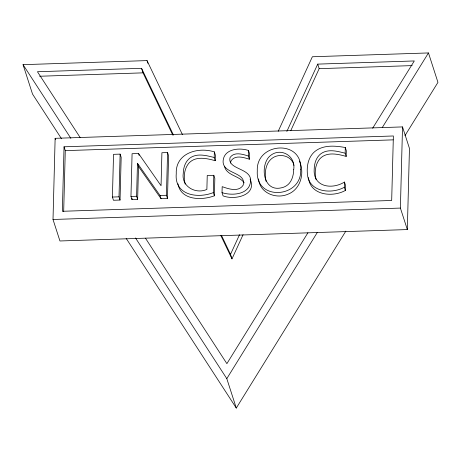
<?xml version="1.0" encoding="UTF-8"?>
<svg xmlns="http://www.w3.org/2000/svg" width="461" height="461" viewBox="0 0 461 461"><rect width="100%" height="100%" fill="white"/><g stroke="black" fill="none" stroke-linecap="round" stroke-linejoin="round"><path stroke-width="0.69" d="M53.009 219.482L55.136 138.317L402.522 126.913L409.454 148.407L407.328 229.572L59.942 240.976L53.009 219.482L400.396 208.078L407.328 229.572M64.044 146.794L62.356 211.288L391.683 200.477L393.371 135.978L64.044 146.794L65.278 150.632L63.681 211.541M112.421 197.054L113.539 154.331L120.125 154.118L121.162 157.322L120.044 200.045L113.452 200.264L112.421 197.054L119.007 196.841L120.044 200.045M119.007 196.841L120.125 154.118M130.964 196.449L132.082 153.726L138.542 153.513L161.05 185.737L161.915 152.747L167.562 152.562L168.599 155.766L167.476 198.489L161.045 198.703L138.507 166.473L137.47 163.269L136.612 196.259L137.643 199.469L131.996 199.653L130.964 196.449L136.612 196.259M131.996 199.653L132.03 198.23M137.643 199.469L138.507 166.473M167.476 198.489L166.444 195.28L167.562 152.562M177.952 183.812C180.781 200.5 201.878 200.57 214.377 195.798L213.345 192.589L213.8 175.295L207.243 175.514L206.874 189.425C195.758 194.473 181.254 186.526 183.253 173.445C183.38 167.654 185.264 161.5 190.099 157.927C197.262 152.925 206.47 155.553 214.204 157.489L215.235 160.699C206.753 158.336 195.533 155.726 188.791 163.269C184.072 168.991 183.438 177.151 185.201 184.129M214.204 157.489L214.348 151.888C198.028 146.673 175.336 153.11 176.258 173.618C174.218 195.222 197.556 198.893 213.345 192.589M215.235 160.699L215.379 155.098L214.348 151.888M214.377 195.798L214.832 178.505L213.8 175.295M250.075 179.041C257.572 195.487 234.257 200.385 223.061 195.856L222.023 192.652L222.185 186.647C228.598 188.964 238.452 192.323 243.131 185.259C246.987 171.671 222.317 174.339 223.107 160.975C223.902 148.845 239.42 147.376 248.491 150.482L249.522 153.686L249.378 159.229C243.656 157.426 235.294 154.694 231.088 160.739L230.471 163.079M249.378 159.229L248.341 156.02L248.491 150.482M345.151 153.219L345.301 147.532C334.755 145.601 322.06 144.552 313.647 152.579C308 158.25 306.623 166.703 307.441 174.385C308.991 192.162 331.557 194.45 344.321 187.252L344.459 182.055C332.122 189.834 312.91 187.172 314.2 169.175C314.333 163.384 316.188 157.207 321.029 153.628C328.197 148.626 337.423 151.237 345.151 153.219L346.182 156.423C337.706 154.026 326.469 151.421 319.721 158.964C315.076 164.652 314.367 172.731 316.148 179.652M346.182 156.423L346.332 150.741L345.301 147.532M308.478 177.594C310.028 195.366 332.594 197.654 345.352 190.456L345.491 185.259L344.459 182.055M400.396 208.078L402.522 126.913M278.208 131.293L312.368 56.755L428.465 52.94L437.95 82.363L404.971 135.626M243.074 234.695L231.992 258.88L230.529 254.339L239.513 234.73M286.851 131.448L317.71 64.119L414.306 60.95L372.655 128.216M290.712 130.763L319.168 68.66L317.71 64.119M307.913 232.782L226.887 363.648L145.474 238.199M345.836 231.128L236.291 408.06L226.806 378.637L317.399 232.321M382.221 127.634L428.465 52.94M61.532 138.767L32.535 94.084L23.05 64.667L147.024 60.593L182.429 134.612M173.486 135.079L141.556 68.314L37.445 71.737L80.11 137.476M39.629 76.249L143.019 72.855L172.777 135.079M319.168 68.66L412.192 65.606M65.278 150.632L393.17 139.862M137.47 163.269L160.013 195.493L166.444 195.28M222.023 192.652C232.033 195.919 249.545 194.755 250.565 181.271C251.902 167.758 227.043 169.959 230.051 157.529C234.263 151.485 242.619 154.216 248.341 156.02M23.05 64.667L70.856 138.329M135.505 237.951L226.806 378.637M126.187 238.395L236.291 408.06M244.221 182.896C239.392 175.595 226.587 175.756 224.449 166.231M221.539 235.542L230.529 254.339M220.831 235.548L231.992 258.88M299.339 161.056C304.934 172.541 300.808 189.085 288.292 194.069C276.341 199.55 259.652 193.13 258.569 178.943M293.974 165.424C292.199 156.734 281.78 153.311 274.301 156.936C265.565 161.31 264.141 172.702 266.095 181.323M344.321 187.252L345.352 190.456M147.024 60.593L147.906 63.33M141.556 68.314L143.019 72.855M160.013 195.493L161.045 198.703M138.542 153.513L139.164 155.438M55.136 138.317L55.568 139.666M293.72 169.613C293.548 174.367 292.51 179.271 289.479 183.063A12.562 11.341 -17.9 0 1 281.711 187.742C264.02 192.3 259.958 168.069 268.527 157.42C278.496 146.189 296.054 154.677 293.72 169.613M300.716 169.446C302.295 198.115 255.267 201.682 257.296 170.927C255.792 142.38 302.67 138.882 300.716 169.446"/></g></svg>
